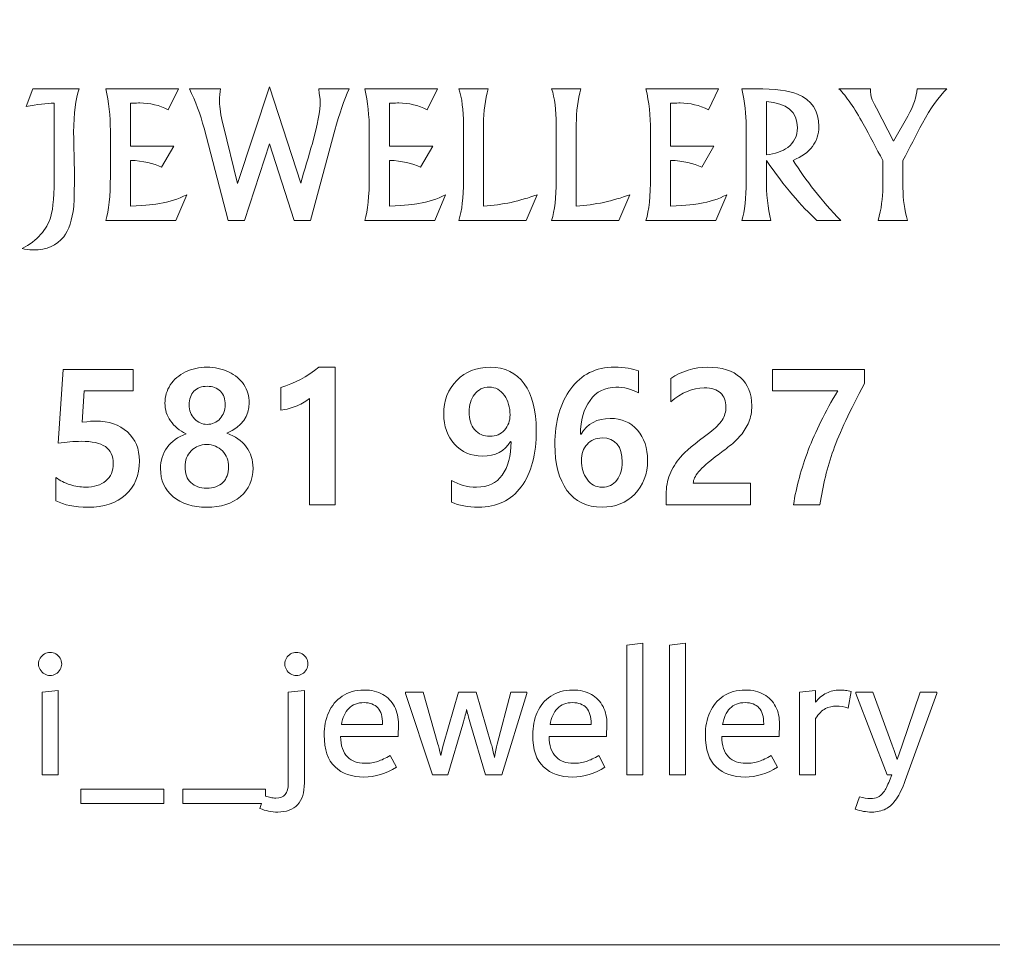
# Model space of a CAD drawing. Header units: millimetres. Extents: x -160 to 532, y -73 to 132.
# Drawn here: x 2.73 to 21.6, y -62.57 to -44.35 of the extents above; entities that cross this region are included whole.
import ezdxf

# ---------------------------------------------------------------- set-up
doc = ezdxf.new("R2010")
doc.units = ezdxf.units.MM
doc.header["$MEASUREMENT"] = 0
doc.layers.add('Layer 1', color=7, linetype='Continuous')

msp = doc.modelspace()

# ---------------------------------------------------------------- linework, layer by layer
at = {"layer": 'Layer 1', "color": 250, "lineweight": 18}
for points in [[(-31.4052, -68.1438), (-31.4052, -68.1438), (-31.4052, 127.4564), (-31.4052, 127.4564), (-31.4052, 130.2103), (-29.1591, 132.4564), (-26.4052, 132.4564), (-26.4052, 132.4564), (139.1948, 132.4564), (139.1948, 132.4564), (141.9487, 132.4564), (144.1948, 130.2101), (144.1948, 127.4564), (144.1948, 127.4564), (144.1948, -68.1438), (144.1948, -68.1438), (144.1948, -70.8975), (141.9485, -73.1438), (139.1948, -73.1438), (139.1948, -73.1438), (-26.4052, -73.1438), (-26.4052, -73.1438), (-29.1589, -73.1438), (-31.4052, -70.8976), (-31.4052, -68.1438)], [(-16.8566, -12.2804), (-16.8566, -12.2804), (25.6434, -12.2804), (25.6434, -12.2804), (27.7088, -12.2804), (29.3934, -13.965), (29.3934, -16.0304), (29.3934, -16.0304), (29.3934, -58.5304), (29.3934, -58.5304), (29.3934, -60.5958), (27.7088, -62.2804), (25.6434, -62.2804), (25.6434, -62.2804), (-16.8566, -62.2804), (-16.8566, -62.2804), (-18.922, -62.2804), (-20.6066, -60.5958), (-20.6066, -58.5304), (-20.6066, -58.5304), (-20.6066, -16.0304), (-20.6066, -16.0304), (-20.6066, -13.965), (-18.922, -12.2804), (-16.8566, -12.2804)]]:
    msp.add_open_spline(points, degree=3, knots=[0, 0, 0, 0, 0.125, 0.125, 0.125, 0.25, 0.25, 0.25, 0.375, 0.375, 0.375, 0.5, 0.5, 0.5, 0.625, 0.625, 0.625, 0.75, 0.75, 0.75, 0.875, 0.875, 0.875, 1, 1, 1, 1], dxfattribs=at)
at = {"layer": 'Layer 1', "color": 250, "lineweight": 9}
for points, knots in [([(9.1136, -45.6893), (9.0157, -45.9085), (8.9241, -46.176), (8.8387, -46.4918), (8.8387, -46.4918), (8.3668, -48.2455), (8.3668, -48.2455), (8.3668, -48.2455), (8.051, -48.2455), (8.051, -48.2455), (8.051, -48.2455), (7.5674, -46.7581), (7.5674, -46.7581), (7.5674, -46.7581), (7.0868, -48.2455), (7.0868, -48.2455), (7.0868, -48.2455), (6.7691, -48.2455), (6.7691, -48.2455), (6.7691, -48.2455), (6.3022, -46.4572), (6.3022, -46.4572), (6.2317, -46.1871), (6.1375, -45.9314), (6.0186, -45.6893), (6.0186, -45.6893), (6.6199, -45.6893), (6.6199, -45.6893), (6.6081, -45.7568), (6.6019, -45.8409), (6.6019, -45.9419), (6.6019, -46.0516), (6.6249, -46.2014), (6.6707, -46.3903), (6.6707, -46.3903), (6.9481, -47.5248), (6.9481, -47.5248), (6.9481, -47.5248), (7.5735, -45.6521), (7.5735, -45.6521), (7.5735, -45.6521), (8.1755, -47.5173), (8.1755, -47.5173), (8.2516, -47.2603), (8.3272, -47.0039), (8.4021, -46.7488), (8.5024, -46.3866), (8.5526, -46.1134), (8.5526, -45.9289), (8.5526, -45.9047), (8.5426, -45.8249), (8.5235, -45.6893), (8.5235, -45.6893), (9.1136, -45.6893), (9.1136, -45.6893)], [0, 0, 0, 0, 0.0555556, 0.0555556, 0.0555556, 0.1111111, 0.1111111, 0.1111111, 0.1666667, 0.1666667, 0.1666667, 0.2222222, 0.2222222, 0.2222222, 0.2777778, 0.2777778, 0.2777778, 0.3333333, 0.3333333, 0.3333333, 0.3888889, 0.3888889, 0.3888889, 0.4444444, 0.4444444, 0.4444444, 0.5, 0.5, 0.5, 0.5555556, 0.5555556, 0.5555556, 0.6111111, 0.6111111, 0.6111111, 0.6666667, 0.6666667, 0.6666667, 0.7222222, 0.7222222, 0.7222222, 0.7777778, 0.7777778, 0.7777778, 0.8333333, 0.8333333, 0.8333333, 0.8888889, 0.8888889, 0.8888889, 0.9444444, 0.9444444, 0.9444444, 1, 1, 1, 1]), ([(3.8828, -45.6893), (3.8116, -45.8874), (3.7757, -46.1692), (3.7757, -46.5346), (3.7757, -46.6324), (3.7781, -46.7699), (3.7831, -46.947), (3.7881, -47.1241), (3.7905, -47.2473), (3.7905, -47.3161), (3.7905, -47.6534), (3.7856, -47.8728), (3.7763, -47.9743), (3.7496, -48.2307), (3.6853, -48.4257), (3.5824, -48.5601), (3.4524, -48.7292), (3.2549, -48.814), (2.9899, -48.814), (2.905, -48.814), (2.8356, -48.8041), (2.7799, -48.7849), (3.0703, -48.635), (3.2549, -48.4282), (3.3335, -48.1651), (3.3781, -48.0164), (3.4004, -47.7296), (3.4004, -47.3054), (3.4004, -47.3054), (3.4004, -45.968), (3.4004, -45.968), (3.2518, -45.9717), (3.0709, -45.9933), (2.8579, -46.033), (2.8579, -46.033), (2.9836, -45.6893), (2.9836, -45.6893), (2.9836, -45.6893), (3.8828, -45.6893), (3.8828, -45.6893)], [0, 0, 0, 0, 0.0769231, 0.0769231, 0.0769231, 0.1538462, 0.1538462, 0.1538462, 0.2307692, 0.2307692, 0.2307692, 0.3076923, 0.3076923, 0.3076923, 0.3846154, 0.3846154, 0.3846154, 0.4615385, 0.4615385, 0.4615385, 0.5384615, 0.5384615, 0.5384615, 0.6153846, 0.6153846, 0.6153846, 0.6923077, 0.6923077, 0.6923077, 0.7692308, 0.7692308, 0.7692308, 0.8461538, 0.8461538, 0.8461538, 0.9230769, 0.9230769, 0.9230769, 1, 1, 1, 1]), ([(5.9666, -47.744), (5.9666, -47.744), (5.7548, -48.2455), (5.7548, -48.2455), (5.7548, -48.2455), (4.3986, -48.2455), (4.3986, -48.2455), (4.4581, -48.0541), (4.4878, -47.77), (4.4878, -47.3922), (4.4878, -47.3922), (4.4878, -46.4993), (4.4878, -46.4993), (4.4878, -46.2181), (4.4581, -45.9481), (4.3986, -45.6893), (4.3986, -45.6893), (5.8068, -45.6893), (5.8068, -45.6893), (5.8068, -45.6893), (5.6099, -46.098), (5.6099, -46.098), (5.4365, -46.01), (5.2532, -45.9661), (5.06, -45.9661), (5.0358, -45.9661), (4.9752, -45.968), (4.8779, -45.9717), (4.8779, -45.9717), (4.8779, -46.8003), (4.8779, -46.8003), (4.8779, -46.8003), (5.7177, -46.8003), (5.7177, -46.8003), (5.7177, -46.8003), (5.4798, -47.2089), (5.4798, -47.2089), (5.3219, -47.1328), (5.1213, -47.0894), (4.8779, -47.0789), (4.8779, -47.0789), (4.8779, -47.9669), (4.8779, -47.9669), (5.1838, -47.9452), (5.3715, -47.9285), (5.4402, -47.9167), (5.626, -47.8876), (5.8013, -47.83), (5.9666, -47.744)], [0, 0, 0, 0, 0.0625, 0.0625, 0.0625, 0.125, 0.125, 0.125, 0.1875, 0.1875, 0.1875, 0.25, 0.25, 0.25, 0.3125, 0.3125, 0.3125, 0.375, 0.375, 0.375, 0.4375, 0.4375, 0.4375, 0.5, 0.5, 0.5, 0.5625, 0.5625, 0.5625, 0.625, 0.625, 0.625, 0.6875, 0.6875, 0.6875, 0.75, 0.75, 0.75, 0.8125, 0.8125, 0.8125, 0.875, 0.875, 0.875, 0.9375, 0.9375, 0.9375, 1, 1, 1, 1]), ([(10.9831, -47.744), (10.9831, -47.744), (10.7713, -48.2455), (10.7713, -48.2455), (10.7713, -48.2455), (9.4152, -48.2455), (9.4152, -48.2455), (9.4746, -48.0541), (9.5044, -47.77), (9.5044, -47.3922), (9.5044, -47.3922), (9.5044, -46.4993), (9.5044, -46.4993), (9.5044, -46.2181), (9.4746, -45.9481), (9.4152, -45.6893), (9.4152, -45.6893), (10.8233, -45.6893), (10.8233, -45.6893), (10.8233, -45.6893), (10.6264, -46.098), (10.6264, -46.098), (10.453, -46.01), (10.2697, -45.9661), (10.0766, -45.9661), (10.0524, -45.9661), (9.9917, -45.968), (9.8945, -45.9717), (9.8945, -45.9717), (9.8945, -46.8003), (9.8945, -46.8003), (9.8945, -46.8003), (10.7342, -46.8003), (10.7342, -46.8003), (10.7342, -46.8003), (10.4964, -47.2089), (10.4964, -47.2089), (10.3385, -47.1328), (10.1379, -47.0894), (9.8945, -47.0789), (9.8945, -47.0789), (9.8945, -47.9669), (9.8945, -47.9669), (10.2004, -47.9452), (10.3881, -47.9285), (10.4567, -47.9167), (10.6425, -47.8876), (10.8178, -47.83), (10.9831, -47.744)], [0, 0, 0, 0, 0.0625, 0.0625, 0.0625, 0.125, 0.125, 0.125, 0.1875, 0.1875, 0.1875, 0.25, 0.25, 0.25, 0.3125, 0.3125, 0.3125, 0.375, 0.375, 0.375, 0.4375, 0.4375, 0.4375, 0.5, 0.5, 0.5, 0.5625, 0.5625, 0.5625, 0.625, 0.625, 0.625, 0.6875, 0.6875, 0.6875, 0.75, 0.75, 0.75, 0.8125, 0.8125, 0.8125, 0.875, 0.875, 0.875, 0.9375, 0.9375, 0.9375, 1, 1, 1, 1]), ([(12.7554, -47.744), (12.7554, -47.744), (12.5436, -48.2455), (12.5436, -48.2455), (12.5436, -48.2455), (11.2413, -48.2455), (11.2413, -48.2455), (11.2996, -48.0505), (11.3287, -47.7947), (11.3287, -47.4777), (11.3287, -47.4777), (11.3287, -46.3847), (11.3287, -46.3847), (11.3287, -46.1023), (11.2996, -45.8707), (11.2413, -45.6893), (11.2413, -45.6893), (11.808, -45.6893), (11.808, -45.6893), (11.7485, -45.9011), (11.7188, -46.1296), (11.7188, -46.3754), (11.7188, -46.3754), (11.7188, -47.9669), (11.7188, -47.9669), (12.0829, -47.9415), (12.4284, -47.8672), (12.7554, -47.744)], [0, 0, 0, 0, 0.1111111, 0.1111111, 0.1111111, 0.2222222, 0.2222222, 0.2222222, 0.3333333, 0.3333333, 0.3333333, 0.4444444, 0.4444444, 0.4444444, 0.5555556, 0.5555556, 0.5555556, 0.6666667, 0.6666667, 0.6666667, 0.7777778, 0.7777778, 0.7777778, 0.8888889, 0.8888889, 0.8888889, 1, 1, 1, 1]), ([(14.5512, -47.744), (14.5512, -47.744), (14.3395, -48.2455), (14.3395, -48.2455), (14.3395, -48.2455), (13.0371, -48.2455), (13.0371, -48.2455), (13.0954, -48.0505), (13.1245, -47.7947), (13.1245, -47.4777), (13.1245, -47.4777), (13.1245, -46.3847), (13.1245, -46.3847), (13.1245, -46.1023), (13.0954, -45.8707), (13.0371, -45.6893), (13.0371, -45.6893), (13.6038, -45.6893), (13.6038, -45.6893), (13.5443, -45.9011), (13.5146, -46.1296), (13.5146, -46.3754), (13.5146, -46.3754), (13.5146, -47.9669), (13.5146, -47.9669), (13.8787, -47.9415), (14.2243, -47.8672), (14.5512, -47.744)], [0, 0, 0, 0, 0.1111111, 0.1111111, 0.1111111, 0.2222222, 0.2222222, 0.2222222, 0.3333333, 0.3333333, 0.3333333, 0.4444444, 0.4444444, 0.4444444, 0.5555556, 0.5555556, 0.5555556, 0.6666667, 0.6666667, 0.6666667, 0.7777778, 0.7777778, 0.7777778, 0.8888889, 0.8888889, 0.8888889, 1, 1, 1, 1]), ([(16.4324, -47.744), (16.4324, -47.744), (16.2207, -48.2455), (16.2207, -48.2455), (16.2207, -48.2455), (14.8646, -48.2455), (14.8646, -48.2455), (14.924, -48.0541), (14.9537, -47.77), (14.9537, -47.3922), (14.9537, -47.3922), (14.9537, -46.4993), (14.9537, -46.4993), (14.9537, -46.2181), (14.924, -45.9481), (14.8646, -45.6893), (14.8646, -45.6893), (16.2727, -45.6893), (16.2727, -45.6893), (16.2727, -45.6893), (16.0758, -46.098), (16.0758, -46.098), (15.9024, -46.01), (15.7191, -45.9661), (15.5259, -45.9661), (15.5017, -45.9661), (15.4411, -45.968), (15.3438, -45.9717), (15.3438, -45.9717), (15.3438, -46.8003), (15.3438, -46.8003), (15.3438, -46.8003), (16.1835, -46.8003), (16.1835, -46.8003), (16.1835, -46.8003), (15.9458, -47.2089), (15.9458, -47.2089), (15.7879, -47.1328), (15.5872, -47.0894), (15.3438, -47.0789), (15.3438, -47.0789), (15.3438, -47.9669), (15.3438, -47.9669), (15.6497, -47.9452), (15.8374, -47.9285), (15.9061, -47.9167), (16.0919, -47.8876), (16.2671, -47.83), (16.4324, -47.744)], [0, 0, 0, 0, 0.0625, 0.0625, 0.0625, 0.125, 0.125, 0.125, 0.1875, 0.1875, 0.1875, 0.25, 0.25, 0.25, 0.3125, 0.3125, 0.3125, 0.375, 0.375, 0.375, 0.4375, 0.4375, 0.4375, 0.5, 0.5, 0.5, 0.5625, 0.5625, 0.5625, 0.625, 0.625, 0.625, 0.6875, 0.6875, 0.6875, 0.75, 0.75, 0.75, 0.8125, 0.8125, 0.8125, 0.875, 0.875, 0.875, 0.9375, 0.9375, 0.9375, 1, 1, 1, 1]), ([(18.6395, -48.2455), (18.6395, -48.2455), (18.1787, -48.2455), (18.1787, -48.2455), (17.8747, -47.9706), (17.5478, -47.583), (17.1979, -47.0826), (17.1979, -47.0826), (17.1979, -47.4387), (17.1979, -47.4387), (17.1979, -47.7284), (17.2276, -47.9972), (17.2871, -48.2455), (17.2871, -48.2455), (16.7205, -48.2455), (16.7205, -48.2455), (16.7787, -48.0604), (16.8077, -47.8071), (16.8077, -47.4863), (16.8077, -47.4863), (16.8077, -46.4101), (16.8077, -46.4101), (16.8077, -46.1934), (16.7787, -45.9531), (16.7205, -45.6893), (16.7205, -45.6893), (17.0016, -45.6893), (17.0016, -45.6893), (17.3595, -45.6893), (17.6264, -45.7252), (17.8029, -45.7964), (18.0784, -45.9085), (18.2159, -46.1178), (18.2159, -46.4243), (18.2159, -46.7179), (18.05, -46.9364), (17.7181, -47.0789), (17.9602, -47.4665), (18.2673, -47.8554), (18.6395, -48.2455)], [0, 0, 0, 0, 0.0769231, 0.0769231, 0.0769231, 0.1538462, 0.1538462, 0.1538462, 0.2307692, 0.2307692, 0.2307692, 0.3076923, 0.3076923, 0.3076923, 0.3846154, 0.3846154, 0.3846154, 0.4615385, 0.4615385, 0.4615385, 0.5384615, 0.5384615, 0.5384615, 0.6153846, 0.6153846, 0.6153846, 0.6923077, 0.6923077, 0.6923077, 0.7692308, 0.7692308, 0.7692308, 0.8461538, 0.8461538, 0.8461538, 0.9230769, 0.9230769, 0.9230769, 1, 1, 1, 1]), ([(20.6948, -45.6893), (20.5375, -45.8452), (20.3796, -46.0683), (20.2211, -46.3575), (20.0966, -46.5996), (19.9709, -46.8411), (19.8446, -47.082), (19.8446, -47.082), (19.8446, -47.6139), (19.8446, -47.6139), (19.8446, -47.8325), (19.8743, -48.0437), (19.9337, -48.2455), (19.9337, -48.2455), (19.3653, -48.2455), (19.3653, -48.2455), (19.4247, -48.0201), (19.4545, -47.8084), (19.4545, -47.6102), (19.4545, -47.6102), (19.4545, -47.082), (19.4545, -47.082), (19.3287, -46.8448), (19.2018, -46.6076), (19.0749, -46.3699), (18.907, -46.0677), (18.7504, -45.8404), (18.6054, -45.6893), (18.6054, -45.6893), (19.2129, -45.6893), (19.2129, -45.6893), (19.2154, -45.7779), (19.2247, -45.8429), (19.2402, -45.885), (19.2451, -45.9011), (19.2749, -45.9612), (19.3306, -46.0664), (19.3306, -46.0664), (19.6588, -46.7035), (19.6588, -46.7035), (19.6588, -46.7035), (19.9418, -46.2206), (19.9418, -46.2206), (20.0508, -46.0187), (20.1096, -45.8416), (20.1195, -45.6893), (20.1195, -45.6893), (20.6948, -45.6893), (20.6948, -45.6893)], [0, 0, 0, 0, 0.0625, 0.0625, 0.0625, 0.125, 0.125, 0.125, 0.1875, 0.1875, 0.1875, 0.25, 0.25, 0.25, 0.3125, 0.3125, 0.3125, 0.375, 0.375, 0.375, 0.4375, 0.4375, 0.4375, 0.5, 0.5, 0.5, 0.5625, 0.5625, 0.5625, 0.625, 0.625, 0.625, 0.6875, 0.6875, 0.6875, 0.75, 0.75, 0.75, 0.8125, 0.8125, 0.8125, 0.875, 0.875, 0.875, 0.9375, 0.9375, 0.9375, 1, 1, 1, 1]), ([(17.7998, -46.4454), (17.7998, -46.1376), (17.5991, -45.9685), (17.1979, -45.9381), (17.1979, -45.9381), (17.1979, -46.9711), (17.1979, -46.9711), (17.3694, -46.9532), (17.5075, -46.9055), (17.6122, -46.8281), (17.7372, -46.7352), (17.7998, -46.6076), (17.7998, -46.4454)], [0, 0, 0, 0, 0.25, 0.25, 0.25, 0.5, 0.5, 0.5, 0.75, 0.75, 0.75, 1, 1, 1, 1]), ([(3.4328, -53.6761), (3.4328, -53.6761), (3.4328, -53.2254), (3.4328, -53.2254), (3.5125, -53.2856), (3.6031, -53.3325), (3.7047, -53.364), (3.8064, -53.3963), (3.9062, -53.4122), (4.0035, -53.4122), (4.1708, -53.4122), (4.3029, -53.372), (4.3991, -53.2911), (4.4958, -53.2101), (4.5438, -53.0982), (4.5438, -52.9546), (4.5438, -52.8043), (4.4927, -52.6954), (4.3911, -52.6273), (4.2895, -52.559), (4.1337, -52.5244), (3.9232, -52.5244), (3.7808, -52.5244), (3.6312, -52.5372), (3.4742, -52.5622), (3.4742, -52.5622), (3.5721, -51.1305), (3.5721, -51.1305), (3.5721, -51.1305), (4.9302, -51.1305), (4.9302, -51.1305), (4.9302, -51.1305), (4.9302, -51.5442), (4.9302, -51.5442), (4.9302, -51.5442), (3.9822, -51.5442), (3.9822, -51.5442), (3.9822, -51.5442), (3.9378, -52.1539), (3.9378, -52.1539), (4.0705, -52.1387), (4.1587, -52.1307), (4.2013, -52.1307), (4.4568, -52.1307), (4.6619, -52.2007), (4.817, -52.3413), (4.9722, -52.4812), (5.05, -52.668), (5.05, -52.901), (5.05, -53.1827), (4.9606, -53.403), (4.7824, -53.5625), (4.604, -53.7213), (4.3606, -53.801), (4.0515, -53.801), (3.7924, -53.801), (3.5861, -53.7596), (3.4328, -53.6761)], [0, 0, 0, 0, 0.0526316, 0.0526316, 0.0526316, 0.1052632, 0.1052632, 0.1052632, 0.1578947, 0.1578947, 0.1578947, 0.2105263, 0.2105263, 0.2105263, 0.2631579, 0.2631579, 0.2631579, 0.3157895, 0.3157895, 0.3157895, 0.3684211, 0.3684211, 0.3684211, 0.4210526, 0.4210526, 0.4210526, 0.4736842, 0.4736842, 0.4736842, 0.5263158, 0.5263158, 0.5263158, 0.5789474, 0.5789474, 0.5789474, 0.6315789, 0.6315789, 0.6315789, 0.6842105, 0.6842105, 0.6842105, 0.7368421, 0.7368421, 0.7368421, 0.7894737, 0.7894737, 0.7894737, 0.8421053, 0.8421053, 0.8421053, 0.8947368, 0.8947368, 0.8947368, 0.9473684, 0.9473684, 0.9473684, 1, 1, 1, 1]), ([(5.4583, -53.0489), (5.4583, -52.898), (5.5008, -52.7635), (5.5855, -52.6448), (5.6707, -52.5267), (5.7935, -52.4385), (5.9536, -52.3802), (5.8264, -52.3151), (5.7267, -52.2311), (5.6536, -52.1283), (5.5806, -52.0254), (5.5441, -51.9111), (5.5441, -51.7852), (5.5441, -51.6555), (5.5788, -51.5374), (5.6481, -51.4311), (5.7174, -51.3246), (5.8154, -51.2412), (5.9414, -51.1797), (6.0673, -51.1182), (6.2061, -51.0878), (6.3582, -51.0878), (6.5114, -51.0878), (6.6521, -51.1177), (6.7792, -51.178), (6.9064, -51.2381), (7.0043, -51.3202), (7.0743, -51.4256), (7.1436, -51.5308), (7.1784, -51.6483), (7.1784, -51.7779), (7.1784, -52.0357), (7.0348, -52.2322), (6.747, -52.3679), (6.9064, -52.4246), (7.0299, -52.5123), (7.1187, -52.6296), (7.2076, -52.7476), (7.2514, -52.8852), (7.2514, -53.0434), (7.2514, -53.2752), (7.1704, -53.4595), (7.008, -53.5958), (6.8461, -53.7328), (6.6277, -53.801), (6.3534, -53.801), (6.0819, -53.801), (5.8653, -53.7328), (5.7022, -53.5971), (5.5399, -53.4608), (5.4583, -53.2782), (5.4583, -53.0489)], [0, 0, 0, 0, 0.0588235, 0.0588235, 0.0588235, 0.1176471, 0.1176471, 0.1176471, 0.1764706, 0.1764706, 0.1764706, 0.2352941, 0.2352941, 0.2352941, 0.2941176, 0.2941176, 0.2941176, 0.3529412, 0.3529412, 0.3529412, 0.4117647, 0.4117647, 0.4117647, 0.4705882, 0.4705882, 0.4705882, 0.5294118, 0.5294118, 0.5294118, 0.5882353, 0.5882353, 0.5882353, 0.6470588, 0.6470588, 0.6470588, 0.7058824, 0.7058824, 0.7058824, 0.7647059, 0.7647059, 0.7647059, 0.8235294, 0.8235294, 0.8235294, 0.8823529, 0.8823529, 0.8823529, 0.9411765, 0.9411765, 0.9411765, 1, 1, 1, 1]), ([(8.8418, -51.0878), (8.8418, -51.0878), (8.8418, -53.7547), (8.8418, -53.7547), (8.8418, -53.7547), (8.3447, -53.7547), (8.3447, -53.7547), (8.3447, -53.7547), (8.3447, -51.6921), (8.3447, -51.6921), (8.2887, -51.7431), (8.2096, -51.7906), (8.1074, -51.835), (8.0053, -51.8789), (7.8988, -51.9074), (7.7886, -51.9201), (7.7886, -51.9201), (7.7886, -51.4803), (7.7886, -51.4803), (8.0496, -51.4017), (8.2967, -51.271), (8.5278, -51.0878), (8.5278, -51.0878), (8.8418, -51.0878), (8.8418, -51.0878)], [0, 0, 0, 0, 0.125, 0.125, 0.125, 0.25, 0.25, 0.25, 0.375, 0.375, 0.375, 0.5, 0.5, 0.5, 0.625, 0.625, 0.625, 0.75, 0.75, 0.75, 0.875, 0.875, 0.875, 1, 1, 1, 1]), ([(11.0949, -53.2808), (11.2354, -53.3683), (11.3978, -53.4122), (11.5834, -53.4122), (11.8006, -53.4122), (11.9668, -53.3342), (12.0805, -53.1778), (12.1949, -53.0215), (12.2521, -52.8061), (12.2521, -52.5317), (12.2521, -52.5317), (12.2431, -52.528), (12.2431, -52.528), (12.1298, -52.7159), (11.9485, -52.8098), (11.6972, -52.8098), (11.4752, -52.8098), (11.2944, -52.7325), (11.1557, -52.5774), (11.0163, -52.4222), (10.947, -52.23), (10.947, -52.0006), (10.947, -51.7309), (11.0309, -51.5113), (11.1983, -51.3422), (11.3662, -51.1724), (11.5828, -51.0878), (11.8488, -51.0878), (12.1317, -51.0878), (12.3513, -51.1955), (12.5071, -51.4104), (12.6623, -51.6256), (12.7401, -51.9251), (12.7401, -52.3091), (12.7401, -52.7763), (12.6428, -53.1414), (12.448, -53.4054), (12.2534, -53.6689), (11.9771, -53.801), (11.6206, -53.801), (11.4167, -53.801), (11.2409, -53.7681), (11.0949, -53.703), (11.0949, -53.703), (11.0949, -53.2808), (11.0949, -53.2808)], [0, 0, 0, 0, 0.0666667, 0.0666667, 0.0666667, 0.1333333, 0.1333333, 0.1333333, 0.2, 0.2, 0.2, 0.2666667, 0.2666667, 0.2666667, 0.3333333, 0.3333333, 0.3333333, 0.4, 0.4, 0.4, 0.4666667, 0.4666667, 0.4666667, 0.5333333, 0.5333333, 0.5333333, 0.6, 0.6, 0.6, 0.6666667, 0.6666667, 0.6666667, 0.7333333, 0.7333333, 0.7333333, 0.8, 0.8, 0.8, 0.8666667, 0.8666667, 0.8666667, 0.9333333, 0.9333333, 0.9333333, 1, 1, 1, 1]), ([(14.7175, -51.5855), (14.5855, -51.5113), (14.4412, -51.4748), (14.2843, -51.4748), (14.0737, -51.4748), (13.9064, -51.56), (13.7823, -51.7304), (13.6582, -51.9014), (13.5962, -52.1191), (13.5962, -52.3857), (13.5962, -52.3857), (13.607, -52.3857), (13.607, -52.3857), (13.7319, -52.1824), (13.9199, -52.0808), (14.1718, -52.0808), (14.3932, -52.0808), (14.569, -52.1563), (14.6992, -52.3065), (14.8301, -52.4569), (14.8959, -52.6522), (14.8959, -52.8937), (14.8959, -53.1584), (14.8124, -53.3763), (14.6464, -53.546), (14.4797, -53.7158), (14.2685, -53.801), (14.0136, -53.801), (13.7172, -53.801), (13.4915, -53.692), (13.3351, -53.4748), (13.1787, -53.2575), (13.1009, -52.9612), (13.1009, -52.5871), (13.1009, -52.1442), (13.2031, -51.7833), (13.4075, -51.5053), (13.6114, -51.2272), (13.8943, -51.0878), (14.2557, -51.0878), (14.4553, -51.0878), (14.6092, -51.1123), (14.7175, -51.1609), (14.7175, -51.1609), (14.7175, -51.5855), (14.7175, -51.5855)], [0, 0, 0, 0, 0.0666667, 0.0666667, 0.0666667, 0.1333333, 0.1333333, 0.1333333, 0.2, 0.2, 0.2, 0.2666667, 0.2666667, 0.2666667, 0.3333333, 0.3333333, 0.3333333, 0.4, 0.4, 0.4, 0.4666667, 0.4666667, 0.4666667, 0.5333333, 0.5333333, 0.5333333, 0.6, 0.6, 0.6, 0.6666667, 0.6666667, 0.6666667, 0.7333333, 0.7333333, 0.7333333, 0.8, 0.8, 0.8, 0.8666667, 0.8666667, 0.8666667, 0.9333333, 0.9333333, 0.9333333, 1, 1, 1, 1]), ([(15.7817, -53.3355), (15.7817, -53.3355), (16.8939, -53.3355), (16.8939, -53.3355), (16.8939, -53.3355), (16.8939, -53.7547), (16.8939, -53.7547), (16.8939, -53.7547), (15.256, -53.7547), (15.256, -53.7547), (15.256, -53.7547), (15.256, -53.5569), (15.256, -53.5569), (15.256, -53.4152), (15.2803, -53.285), (15.3284, -53.1656), (15.3764, -53.0458), (15.4452, -52.9345), (15.5347, -52.8305), (15.6247, -52.7262), (15.8133, -52.567), (16.1011, -52.3516), (16.2124, -52.2689), (16.2928, -52.1892), (16.3414, -52.1132), (16.3901, -52.0371), (16.4145, -51.9518), (16.4145, -51.8581), (16.4145, -51.7413), (16.3804, -51.6506), (16.3123, -51.5862), (16.244, -51.5217), (16.1376, -51.4888), (15.994, -51.4888), (15.7695, -51.4888), (15.5535, -51.5782), (15.3466, -51.7565), (15.3466, -51.7565), (15.3466, -51.3088), (15.3466, -51.3088), (15.5584, -51.1615), (15.7982, -51.0878), (16.0652, -51.0878), (16.3359, -51.0878), (16.5459, -51.1542), (16.6938, -51.2856), (16.8415, -51.4176), (16.9159, -51.6002), (16.9159, -51.8332), (16.9159, -51.953), (16.8963, -52.0596), (16.8574, -52.1521), (16.8191, -52.2452), (16.768, -52.3291), (16.704, -52.4046), (16.6408, -52.48), (16.5678, -52.5498), (16.485, -52.6145), (16.4022, -52.6796), (16.3177, -52.7441), (16.2313, -52.8079), (16.0707, -52.9272), (15.9556, -53.0289), (15.8863, -53.1128), (15.8163, -53.1974), (15.7817, -53.2716), (15.7817, -53.3355)], [0, 0, 0, 0, 0.0454545, 0.0454545, 0.0454545, 0.0909091, 0.0909091, 0.0909091, 0.1363636, 0.1363636, 0.1363636, 0.1818182, 0.1818182, 0.1818182, 0.2272727, 0.2272727, 0.2272727, 0.2727273, 0.2727273, 0.2727273, 0.3181818, 0.3181818, 0.3181818, 0.3636364, 0.3636364, 0.3636364, 0.4090909, 0.4090909, 0.4090909, 0.4545455, 0.4545455, 0.4545455, 0.5, 0.5, 0.5, 0.5454545, 0.5454545, 0.5454545, 0.5909091, 0.5909091, 0.5909091, 0.6363636, 0.6363636, 0.6363636, 0.6818182, 0.6818182, 0.6818182, 0.7272727, 0.7272727, 0.7272727, 0.7727273, 0.7727273, 0.7727273, 0.8181818, 0.8181818, 0.8181818, 0.8636364, 0.8636364, 0.8636364, 0.9090909, 0.9090909, 0.9090909, 0.9545455, 0.9545455, 0.9545455, 1, 1, 1, 1]), ([(19.0995, -51.4055), (18.8178, -51.9293), (18.617, -52.3589), (18.4971, -52.693), (18.3766, -53.0276), (18.2902, -53.3818), (18.2367, -53.7547), (18.2367, -53.7547), (17.7231, -53.7547), (17.7231, -53.7547), (17.7791, -53.4042), (17.8753, -53.0501), (18.011, -52.693), (18.1473, -52.3359), (18.3377, -51.953), (18.5824, -51.5442), (18.5824, -51.5442), (17.3149, -51.5442), (17.3149, -51.5442), (17.3149, -51.5442), (17.3149, -51.1305), (17.3149, -51.1305), (17.3149, -51.1305), (19.0995, -51.1305), (19.0995, -51.1305), (19.0995, -51.1305), (19.0995, -51.4055), (19.0995, -51.4055)], [0, 0, 0, 0, 0.1111111, 0.1111111, 0.1111111, 0.2222222, 0.2222222, 0.2222222, 0.3333333, 0.3333333, 0.3333333, 0.4444444, 0.4444444, 0.4444444, 0.5555556, 0.5555556, 0.5555556, 0.6666667, 0.6666667, 0.6666667, 0.7777778, 0.7777778, 0.7777778, 0.8888889, 0.8888889, 0.8888889, 1, 1, 1, 1]), ([(6.0144, -51.8205), (6.0144, -51.9239), (6.0485, -52.0127), (6.116, -52.0864), (6.1835, -52.1599), (6.2657, -52.1964), (6.3618, -52.1964), (6.4604, -52.1964), (6.5437, -52.1594), (6.6119, -52.0851), (6.6794, -52.0109), (6.7129, -51.9226), (6.7129, -51.8205), (6.7129, -51.7054), (6.6819, -51.616), (6.6186, -51.5522), (6.556, -51.4888), (6.4702, -51.4571), (6.3618, -51.4571), (6.2541, -51.4571), (6.169, -51.4888), (6.1068, -51.5533), (6.0455, -51.6173), (6.0144, -51.7065), (6.0144, -51.8205)], [0, 0, 0, 0, 0.125, 0.125, 0.125, 0.25, 0.25, 0.25, 0.375, 0.375, 0.375, 0.5, 0.5, 0.5, 0.625, 0.625, 0.625, 0.75, 0.75, 0.75, 0.875, 0.875, 0.875, 1, 1, 1, 1]), ([(11.4374, -51.9524), (11.4374, -52.0973), (11.4733, -52.2129), (11.5451, -52.2981), (11.617, -52.3839), (11.7167, -52.4265), (11.8439, -52.4265), (11.9576, -52.4265), (12.0507, -52.3863), (12.1237, -52.3054), (12.1962, -52.2245), (12.2321, -52.1265), (12.2321, -52.0115), (12.2321, -51.8655), (12.1955, -51.7396), (12.122, -51.6336), (12.0483, -51.5278), (11.9504, -51.4748), (11.8293, -51.4748), (11.7093, -51.4748), (11.6138, -51.5217), (11.5433, -51.6153), (11.4727, -51.7095), (11.4374, -51.8216), (11.4374, -51.9524)], [0, 0, 0, 0, 0.125, 0.125, 0.125, 0.25, 0.25, 0.25, 0.375, 0.375, 0.375, 0.5, 0.5, 0.5, 0.625, 0.625, 0.625, 0.75, 0.75, 0.75, 0.875, 0.875, 0.875, 1, 1, 1, 1]), ([(13.6138, -52.8937), (13.6138, -53.0348), (13.6503, -53.1572), (13.7228, -53.2594), (13.7951, -53.3617), (13.8925, -53.4122), (14.0154, -53.4122), (14.1353, -53.4122), (14.2301, -53.3665), (14.3001, -53.2752), (14.3707, -53.1833), (14.4054, -53.0684), (14.4054, -52.9296), (14.4054, -52.6156), (14.2745, -52.4587), (14.0136, -52.4587), (13.8955, -52.4587), (13.8, -52.5), (13.7251, -52.5828), (13.6509, -52.665), (13.6138, -52.769), (13.6138, -52.8937)], [0, 0, 0, 0, 0.1428571, 0.1428571, 0.1428571, 0.2857143, 0.2857143, 0.2857143, 0.4285714, 0.4285714, 0.4285714, 0.5714286, 0.5714286, 0.5714286, 0.7142857, 0.7142857, 0.7142857, 0.8571429, 0.8571429, 0.8571429, 1, 1, 1, 1]), ([(5.9341, -53.0166), (5.9341, -53.1487), (5.9718, -53.251), (6.0466, -53.3233), (6.1215, -53.3957), (6.2243, -53.4321), (6.3551, -53.4321), (6.489, -53.4321), (6.593, -53.3957), (6.6667, -53.3227), (6.7403, -53.2491), (6.7774, -53.1474), (6.7774, -53.0166), (6.7774, -52.8968), (6.7379, -52.7946), (6.6581, -52.7112), (6.5784, -52.6273), (6.4774, -52.5852), (6.3551, -52.5852), (6.2347, -52.5852), (6.1349, -52.626), (6.0546, -52.7075), (5.9742, -52.7891), (5.9341, -52.8919), (5.9341, -53.0166)], [0, 0, 0, 0, 0.125, 0.125, 0.125, 0.25, 0.25, 0.25, 0.375, 0.375, 0.375, 0.5, 0.5, 0.5, 0.625, 0.625, 0.625, 0.75, 0.75, 0.75, 0.875, 0.875, 0.875, 1, 1, 1, 1]), ([(3.3183, -57.0631), (3.2794, -57.0631), (3.2427, -57.053), (3.2087, -57.0323), (3.1747, -57.0117), (3.1473, -56.9842), (3.1265, -56.9501), (3.1059, -56.9161), (3.0956, -56.8796), (3.0956, -56.8407), (3.0956, -56.7992), (3.1059, -56.7615), (3.1265, -56.7274), (3.1473, -56.6934), (3.1747, -56.666), (3.2087, -56.6453), (3.2427, -56.6246), (3.2794, -56.6142), (3.3183, -56.6142), (3.3596, -56.6142), (3.3973, -56.6246), (3.4314, -56.6453), (3.4654, -56.666), (3.4929, -56.6934), (3.5136, -56.7274), (3.5342, -56.7615), (3.5446, -56.7992), (3.5446, -56.8407), (3.5446, -56.8796), (3.5342, -56.9161), (3.5136, -56.9501), (3.4929, -56.9842), (3.4654, -57.0117), (3.4314, -57.0323), (3.3973, -57.053), (3.3596, -57.0631), (3.3183, -57.0631)], [0, 0, 0, 0, 0.0833333, 0.0833333, 0.0833333, 0.1666667, 0.1666667, 0.1666667, 0.25, 0.25, 0.25, 0.3333333, 0.3333333, 0.3333333, 0.4166667, 0.4166667, 0.4166667, 0.5, 0.5, 0.5, 0.5833333, 0.5833333, 0.5833333, 0.6666667, 0.6666667, 0.6666667, 0.75, 0.75, 0.75, 0.8333333, 0.8333333, 0.8333333, 0.9166667, 0.9166667, 0.9166667, 1, 1, 1, 1]), ([(8.0896, -57.0631), (8.0507, -57.0631), (8.0142, -57.053), (7.9802, -57.0323), (7.9461, -57.0117), (7.9187, -56.9842), (7.8981, -56.9501), (7.8773, -56.9161), (7.8669, -56.8796), (7.8669, -56.8407), (7.8669, -56.7992), (7.8773, -56.7615), (7.8981, -56.7274), (7.9187, -56.6934), (7.9461, -56.666), (7.9802, -56.6453), (8.0142, -56.6246), (8.0507, -56.6142), (8.0896, -56.6142), (8.131, -56.6142), (8.1688, -56.6246), (8.2029, -56.6453), (8.2369, -56.666), (8.2643, -56.6934), (8.285, -56.7274), (8.3058, -56.7615), (8.3161, -56.7992), (8.3161, -56.8407), (8.3161, -56.8796), (8.3058, -56.9161), (8.285, -56.9501), (8.2643, -56.9842), (8.2369, -57.0117), (8.2029, -57.0323), (8.1688, -57.053), (8.131, -57.0631), (8.0896, -57.0631)], [0, 0, 0, 0, 0.0833333, 0.0833333, 0.0833333, 0.1666667, 0.1666667, 0.1666667, 0.25, 0.25, 0.25, 0.3333333, 0.3333333, 0.3333333, 0.4166667, 0.4166667, 0.4166667, 0.5, 0.5, 0.5, 0.5833333, 0.5833333, 0.5833333, 0.6666667, 0.6666667, 0.6666667, 0.75, 0.75, 0.75, 0.8333333, 0.8333333, 0.8333333, 0.9166667, 0.9166667, 0.9166667, 1, 1, 1, 1]), ([(14.4931, -58.9873), (14.4931, -58.9873), (14.4931, -56.4755), (14.4931, -56.4755), (14.4931, -56.4755), (14.807, -56.439), (14.807, -56.439), (14.807, -56.439), (14.807, -58.9873), (14.807, -58.9873), (14.807, -58.9873), (14.4931, -58.9873), (14.4931, -58.9873)], [0, 0, 0, 0, 0.25, 0.25, 0.25, 0.5, 0.5, 0.5, 0.75, 0.75, 0.75, 1, 1, 1, 1]), ([(15.3181, -58.9873), (15.3181, -58.9873), (15.3181, -56.4755), (15.3181, -56.4755), (15.3181, -56.4755), (15.6321, -56.439), (15.6321, -56.439), (15.6321, -56.439), (15.6321, -58.9873), (15.6321, -58.9873), (15.6321, -58.9873), (15.3181, -58.9873), (15.3181, -58.9873)], [0, 0, 0, 0, 0.25, 0.25, 0.25, 0.5, 0.5, 0.5, 0.75, 0.75, 0.75, 1, 1, 1, 1]), ([(3.1648, -58.9873), (3.1648, -58.9873), (3.1648, -57.388), (3.1648, -57.388), (3.1648, -57.388), (3.4788, -57.3516), (3.4788, -57.3516), (3.4788, -57.3516), (3.4788, -58.9873), (3.4788, -58.9873), (3.4788, -58.9873), (3.1648, -58.9873), (3.1648, -58.9873)], [0, 0, 0, 0, 0.25, 0.25, 0.25, 0.5, 0.5, 0.5, 0.75, 0.75, 0.75, 1, 1, 1, 1]), ([(7.7319, -59.7101), (7.6102, -59.7101), (7.4946, -59.687), (7.3852, -59.6408), (7.3852, -59.6408), (7.4186, -59.5459), (7.4186, -59.5459), (7.4186, -59.5459), (5.8884, -59.5459), (5.8884, -59.5459), (5.8884, -59.5459), (5.8884, -59.2684), (5.8884, -59.2684), (5.8884, -59.2684), (7.4946, -59.2684), (7.4946, -59.2684), (7.4946, -59.2684), (7.4946, -59.4006), (7.4946, -59.4006), (7.5298, -59.4134), (7.5613, -59.4229), (7.5896, -59.429), (7.6237, -59.4363), (7.659, -59.4398), (7.6954, -59.4398), (7.7782, -59.4398), (7.8384, -59.4161), (7.8762, -59.3688), (7.9139, -59.3213), (7.9326, -59.2489), (7.9326, -59.1515), (7.9326, -59.1515), (7.9326, -57.388), (7.9326, -57.388), (7.9326, -57.388), (8.2466, -57.3516), (8.2466, -57.3516), (8.2466, -57.3516), (8.2466, -59.1443), (8.2466, -59.1443), (8.2466, -59.3317), (8.2022, -59.4728), (8.1135, -59.5677), (8.0246, -59.6626), (7.8975, -59.7101), (7.7319, -59.7101)], [0, 0, 0, 0, 0.0666667, 0.0666667, 0.0666667, 0.1333333, 0.1333333, 0.1333333, 0.2, 0.2, 0.2, 0.2666667, 0.2666667, 0.2666667, 0.3333333, 0.3333333, 0.3333333, 0.4, 0.4, 0.4, 0.4666667, 0.4666667, 0.4666667, 0.5333333, 0.5333333, 0.5333333, 0.6, 0.6, 0.6, 0.6666667, 0.6666667, 0.6666667, 0.7333333, 0.7333333, 0.7333333, 0.8, 0.8, 0.8, 0.8666667, 0.8666667, 0.8666667, 0.9333333, 0.9333333, 0.9333333, 1, 1, 1, 1]), ([(10.0612, -58.2424), (10.0612, -58.2424), (8.9476, -58.2424), (8.9476, -58.2424), (8.95, -58.425), (8.9945, -58.5576), (9.081, -58.6405), (9.1673, -58.7232), (9.2785, -58.7645), (9.415, -58.7645), (9.5122, -58.7645), (9.5969, -58.7523), (9.6686, -58.7279), (9.7404, -58.7035), (9.8201, -58.666), (9.9078, -58.6149), (9.9078, -58.6149), (10.0283, -58.8375), (10.0283, -58.8375), (9.8287, -58.9665), (9.6193, -59.0309), (9.4003, -59.0309), (9.1667, -59.0309), (8.98, -58.9659), (8.8399, -58.8357), (8.7, -58.7055), (8.6301, -58.4993), (8.6301, -58.2169), (8.6301, -58.0562), (8.6592, -57.9102), (8.7177, -57.7788), (8.7761, -57.6475), (8.8632, -57.5421), (8.9788, -57.4631), (9.0943, -57.3839), (9.236, -57.3444), (9.404, -57.3444), (9.5451, -57.3444), (9.6656, -57.3729), (9.7654, -57.4302), (9.8652, -57.4875), (9.9407, -57.5659), (9.9918, -57.6656), (10.0428, -57.7655), (10.0684, -57.8798), (10.0684, -58.0088), (10.0684, -58.0088), (10.0612, -58.2424), (10.0612, -58.2424)], [0, 0, 0, 0, 0.0625, 0.0625, 0.0625, 0.125, 0.125, 0.125, 0.1875, 0.1875, 0.1875, 0.25, 0.25, 0.25, 0.3125, 0.3125, 0.3125, 0.375, 0.375, 0.375, 0.4375, 0.4375, 0.4375, 0.5, 0.5, 0.5, 0.5625, 0.5625, 0.5625, 0.625, 0.625, 0.625, 0.6875, 0.6875, 0.6875, 0.75, 0.75, 0.75, 0.8125, 0.8125, 0.8125, 0.875, 0.875, 0.875, 0.9375, 0.9375, 0.9375, 1, 1, 1, 1]), ([(14.1025, -58.2424), (14.1025, -58.2424), (12.989, -58.2424), (12.989, -58.2424), (12.9914, -58.425), (13.0359, -58.5576), (13.1223, -58.6405), (13.2087, -58.7232), (13.32, -58.7645), (13.4564, -58.7645), (13.5536, -58.7645), (13.6383, -58.7523), (13.71, -58.7279), (13.7819, -58.7035), (13.8615, -58.666), (13.9492, -58.6149), (13.9492, -58.6149), (14.0696, -58.8375), (14.0696, -58.8375), (13.8701, -58.9665), (13.6608, -59.0309), (13.4416, -59.0309), (13.2081, -59.0309), (13.0214, -58.9659), (12.8813, -58.8357), (12.7414, -58.7055), (12.6714, -58.4993), (12.6714, -58.2169), (12.6714, -58.0562), (12.7006, -57.9102), (12.759, -57.7788), (12.8174, -57.6475), (12.9045, -57.5421), (13.0201, -57.4631), (13.1357, -57.3839), (13.2775, -57.3444), (13.4454, -57.3444), (13.5866, -57.3444), (13.707, -57.3729), (13.8068, -57.4302), (13.9065, -57.4875), (13.9821, -57.5659), (14.0331, -57.6656), (14.0842, -57.7655), (14.1098, -57.8798), (14.1098, -58.0088), (14.1098, -58.0088), (14.1025, -58.2424), (14.1025, -58.2424)], [0, 0, 0, 0, 0.0625, 0.0625, 0.0625, 0.125, 0.125, 0.125, 0.1875, 0.1875, 0.1875, 0.25, 0.25, 0.25, 0.3125, 0.3125, 0.3125, 0.375, 0.375, 0.375, 0.4375, 0.4375, 0.4375, 0.5, 0.5, 0.5, 0.5625, 0.5625, 0.5625, 0.625, 0.625, 0.625, 0.6875, 0.6875, 0.6875, 0.75, 0.75, 0.75, 0.8125, 0.8125, 0.8125, 0.875, 0.875, 0.875, 0.9375, 0.9375, 0.9375, 1, 1, 1, 1]), ([(17.4467, -58.2424), (17.4467, -58.2424), (16.3331, -58.2424), (16.3331, -58.2424), (16.3355, -58.425), (16.38, -58.5576), (16.4664, -58.6405), (16.5528, -58.7232), (16.664, -58.7645), (16.8005, -58.7645), (16.8977, -58.7645), (16.9824, -58.7523), (17.0541, -58.7279), (17.126, -58.7035), (17.2056, -58.666), (17.2933, -58.6149), (17.2933, -58.6149), (17.4138, -58.8375), (17.4138, -58.8375), (17.2142, -58.9665), (17.0049, -59.0309), (16.7857, -59.0309), (16.5523, -59.0309), (16.3655, -58.9659), (16.2254, -58.8357), (16.0855, -58.7055), (16.0156, -58.4993), (16.0156, -58.2169), (16.0156, -58.0562), (16.0447, -57.9102), (16.103, -57.7788), (16.1616, -57.6475), (16.2486, -57.5421), (16.3641, -57.4631), (16.4798, -57.3839), (16.6216, -57.3444), (16.7895, -57.3444), (16.9306, -57.3444), (17.0511, -57.3729), (17.1509, -57.4302), (17.2506, -57.4875), (17.3262, -57.5659), (17.3772, -57.6656), (17.4283, -57.7655), (17.4539, -57.8798), (17.4539, -58.0088), (17.4539, -58.0088), (17.4467, -58.2424), (17.4467, -58.2424)], [0, 0, 0, 0, 0.0625, 0.0625, 0.0625, 0.125, 0.125, 0.125, 0.1875, 0.1875, 0.1875, 0.25, 0.25, 0.25, 0.3125, 0.3125, 0.3125, 0.375, 0.375, 0.375, 0.4375, 0.4375, 0.4375, 0.5, 0.5, 0.5, 0.5625, 0.5625, 0.5625, 0.625, 0.625, 0.625, 0.6875, 0.6875, 0.6875, 0.75, 0.75, 0.75, 0.8125, 0.8125, 0.8125, 0.875, 0.875, 0.875, 0.9375, 0.9375, 0.9375, 1, 1, 1, 1]), ([(18.6185, -57.3444), (18.6598, -57.3444), (18.6976, -57.3467), (18.7317, -57.3516), (18.7658, -57.3565), (18.8022, -57.3639), (18.8411, -57.3735), (18.8411, -57.3735), (18.7827, -57.6985), (18.7827, -57.6985), (18.7, -57.6693), (18.6246, -57.6547), (18.5564, -57.6547), (18.4786, -57.6547), (18.4067, -57.6717), (18.3411, -57.7058), (18.2753, -57.7399), (18.212, -57.8044), (18.1512, -57.8993), (18.1512, -57.8993), (18.1512, -58.9873), (18.1512, -58.9873), (18.1512, -58.9873), (17.8372, -58.9873), (17.8372, -58.9873), (17.8372, -58.9873), (17.8372, -57.3845), (17.8372, -57.3845), (17.8372, -57.3845), (18.1512, -57.3516), (18.1512, -57.3516), (18.1512, -57.3516), (18.1512, -57.5817), (18.1512, -57.5817), (18.212, -57.5038), (18.2825, -57.4448), (18.3629, -57.4046), (18.4433, -57.3645), (18.5285, -57.3444), (18.6185, -57.3444)], [0, 0, 0, 0, 0.0769231, 0.0769231, 0.0769231, 0.1538462, 0.1538462, 0.1538462, 0.2307692, 0.2307692, 0.2307692, 0.3076923, 0.3076923, 0.3076923, 0.3846154, 0.3846154, 0.3846154, 0.4615385, 0.4615385, 0.4615385, 0.5384615, 0.5384615, 0.5384615, 0.6153846, 0.6153846, 0.6153846, 0.6923077, 0.6923077, 0.6923077, 0.7692308, 0.7692308, 0.7692308, 0.8461538, 0.8461538, 0.8461538, 0.9230769, 0.9230769, 0.9230769, 1, 1, 1, 1]), ([(12.5545, -57.388), (12.5545, -57.388), (12.5545, -57.4101), (12.5545, -57.4101), (12.5545, -57.4101), (12.0727, -58.9873), (12.0727, -58.9873), (12.0727, -58.9873), (11.7587, -58.9873), (11.7587, -58.9873), (11.7587, -58.9873), (11.4667, -58.0088), (11.4667, -58.0088), (11.4276, -57.8724), (11.4021, -57.7763), (11.39, -57.7204), (11.3803, -57.774), (11.3558, -57.8701), (11.3169, -58.0088), (11.3169, -58.0088), (11.0249, -58.9873), (11.0249, -58.9873), (11.0249, -58.9873), (10.7291, -58.9873), (10.7291, -58.9873), (10.7291, -58.9873), (10.2034, -57.4101), (10.2034, -57.4101), (10.2034, -57.4101), (10.2034, -57.388), (10.2034, -57.388), (10.2034, -57.388), (10.5466, -57.388), (10.5466, -57.388), (10.5466, -57.388), (10.835, -58.3921), (10.835, -58.3921), (10.8472, -58.4336), (10.8654, -58.5078), (10.8898, -58.6149), (10.9044, -58.5296), (10.9214, -58.4554), (10.9408, -58.3921), (10.9408, -58.3921), (11.233, -57.388), (11.233, -57.388), (11.233, -57.388), (11.5761, -57.388), (11.5761, -57.388), (11.5761, -57.388), (11.8682, -58.3921), (11.8682, -58.3921), (11.8876, -58.4603), (11.9084, -58.5467), (11.9303, -58.6513), (11.9473, -58.5491), (11.9643, -58.4628), (11.9814, -58.3921), (11.9814, -58.3921), (12.2478, -57.388), (12.2478, -57.388), (12.2478, -57.388), (12.5545, -57.388), (12.5545, -57.388)], [0, 0, 0, 0, 0.047619, 0.047619, 0.047619, 0.0952381, 0.0952381, 0.0952381, 0.1428571, 0.1428571, 0.1428571, 0.1904762, 0.1904762, 0.1904762, 0.2380952, 0.2380952, 0.2380952, 0.2857143, 0.2857143, 0.2857143, 0.3333333, 0.3333333, 0.3333333, 0.3809524, 0.3809524, 0.3809524, 0.4285714, 0.4285714, 0.4285714, 0.4761905, 0.4761905, 0.4761905, 0.5238095, 0.5238095, 0.5238095, 0.5714286, 0.5714286, 0.5714286, 0.6190476, 0.6190476, 0.6190476, 0.6666667, 0.6666667, 0.6666667, 0.7142857, 0.7142857, 0.7142857, 0.7619048, 0.7619048, 0.7619048, 0.8095238, 0.8095238, 0.8095238, 0.8571429, 0.8571429, 0.8571429, 0.9047619, 0.9047619, 0.9047619, 0.952381, 0.952381, 0.952381, 1, 1, 1, 1]), ([(20.4986, -57.388), (20.4986, -57.388), (20.4986, -57.4101), (20.4986, -57.4101), (20.4986, -57.4101), (19.889, -59.1004), (19.889, -59.1004), (19.8354, -59.2489), (19.7782, -59.3676), (19.7174, -59.4564), (19.6566, -59.5451), (19.5878, -59.6097), (19.511, -59.6498), (19.4344, -59.69), (19.3437, -59.7101), (19.2391, -59.7101), (19.132, -59.7101), (19.0261, -59.6919), (18.9215, -59.6553), (18.9215, -59.6553), (19.0054, -59.4145), (19.0054, -59.4145), (19.076, -59.4363), (19.1454, -59.4472), (19.2135, -59.4472), (19.2695, -59.4472), (19.317, -59.4388), (19.3559, -59.4216), (19.3948, -59.4045), (19.4332, -59.3718), (19.4709, -59.3232), (19.5087, -59.2744), (19.5457, -59.2014), (19.5823, -59.1041), (19.5823, -59.1041), (19.6262, -58.9873), (19.6262, -58.9873), (19.6262, -58.9873), (19.5421, -58.9873), (19.5421, -58.9873), (19.5421, -58.9873), (18.9288, -57.4101), (18.9288, -57.4101), (18.9288, -57.4101), (18.9288, -57.388), (18.9288, -57.388), (18.9288, -57.388), (19.261, -57.388), (19.261, -57.388), (19.261, -57.388), (19.6369, -58.4104), (19.6369, -58.4104), (19.6369, -58.4104), (19.6772, -58.52), (19.6772, -58.52), (19.6772, -58.52), (19.7356, -58.6915), (19.7356, -58.6915), (19.7356, -58.6915), (19.8269, -58.4104), (19.8269, -58.4104), (19.8269, -58.4104), (20.1774, -57.388), (20.1774, -57.388), (20.1774, -57.388), (20.4986, -57.388), (20.4986, -57.388)], [0, 0, 0, 0, 0.0454545, 0.0454545, 0.0454545, 0.0909091, 0.0909091, 0.0909091, 0.1363636, 0.1363636, 0.1363636, 0.1818182, 0.1818182, 0.1818182, 0.2272727, 0.2272727, 0.2272727, 0.2727273, 0.2727273, 0.2727273, 0.3181818, 0.3181818, 0.3181818, 0.3636364, 0.3636364, 0.3636364, 0.4090909, 0.4090909, 0.4090909, 0.4545455, 0.4545455, 0.4545455, 0.5, 0.5, 0.5, 0.5454545, 0.5454545, 0.5454545, 0.5909091, 0.5909091, 0.5909091, 0.6363636, 0.6363636, 0.6363636, 0.6818182, 0.6818182, 0.6818182, 0.7272727, 0.7272727, 0.7272727, 0.7727273, 0.7727273, 0.7727273, 0.8181818, 0.8181818, 0.8181818, 0.8636364, 0.8636364, 0.8636364, 0.9090909, 0.9090909, 0.9090909, 0.9545455, 0.9545455, 0.9545455, 1, 1, 1, 1]), ([(9.404, -57.5891), (9.2775, -57.5891), (9.1783, -57.6267), (9.1065, -57.7022), (9.0347, -57.7776), (8.9878, -57.8811), (8.9659, -58.0125), (8.9659, -58.0125), (9.7618, -58.0125), (9.7618, -58.0125), (9.7618, -58.0125), (9.7618, -57.9979), (9.7618, -57.9979), (9.7618, -57.8617), (9.7307, -57.7593), (9.6686, -57.6911), (9.6066, -57.6231), (9.5184, -57.5891), (9.404, -57.5891)], [0, 0, 0, 0, 0.1666667, 0.1666667, 0.1666667, 0.3333333, 0.3333333, 0.3333333, 0.5, 0.5, 0.5, 0.6666667, 0.6666667, 0.6666667, 0.8333333, 0.8333333, 0.8333333, 1, 1, 1, 1]), ([(13.4454, -57.5891), (13.3189, -57.5891), (13.2197, -57.6267), (13.1479, -57.7022), (13.076, -57.7776), (13.0291, -57.8811), (13.0072, -58.0125), (13.0072, -58.0125), (13.8032, -58.0125), (13.8032, -58.0125), (13.8032, -58.0125), (13.8032, -57.9979), (13.8032, -57.9979), (13.8032, -57.8617), (13.7721, -57.7593), (13.71, -57.6911), (13.648, -57.6231), (13.5598, -57.5891), (13.4454, -57.5891)], [0, 0, 0, 0, 0.1666667, 0.1666667, 0.1666667, 0.3333333, 0.3333333, 0.3333333, 0.5, 0.5, 0.5, 0.6666667, 0.6666667, 0.6666667, 0.8333333, 0.8333333, 0.8333333, 1, 1, 1, 1]), ([(16.7895, -57.5891), (16.663, -57.5891), (16.5637, -57.6267), (16.492, -57.7022), (16.4202, -57.7776), (16.3733, -57.8811), (16.3514, -58.0125), (16.3514, -58.0125), (17.1472, -58.0125), (17.1472, -58.0125), (17.1472, -58.0125), (17.1472, -57.9979), (17.1472, -57.9979), (17.1472, -57.8617), (17.1162, -57.7593), (17.0541, -57.6911), (16.9922, -57.6231), (16.9038, -57.5891), (16.7895, -57.5891)], [0, 0, 0, 0, 0.1666667, 0.1666667, 0.1666667, 0.3333333, 0.3333333, 0.3333333, 0.5, 0.5, 0.5, 0.6666667, 0.6666667, 0.6666667, 0.8333333, 0.8333333, 0.8333333, 1, 1, 1, 1]), ([(3.917, -59.5459), (3.917, -59.5459), (3.917, -59.2684), (3.917, -59.2684), (3.917, -59.2684), (5.5233, -59.2684), (5.5233, -59.2684), (5.5233, -59.2684), (5.5233, -59.5459), (5.5233, -59.5459), (5.5233, -59.5459), (3.917, -59.5459), (3.917, -59.5459)], [0, 0, 0, 0, 0.25, 0.25, 0.25, 0.5, 0.5, 0.5, 0.75, 0.75, 0.75, 1, 1, 1, 1])]:
    msp.add_open_spline(points, degree=3, knots=knots, dxfattribs=at)

doc.saveas('drawing.dxf')
